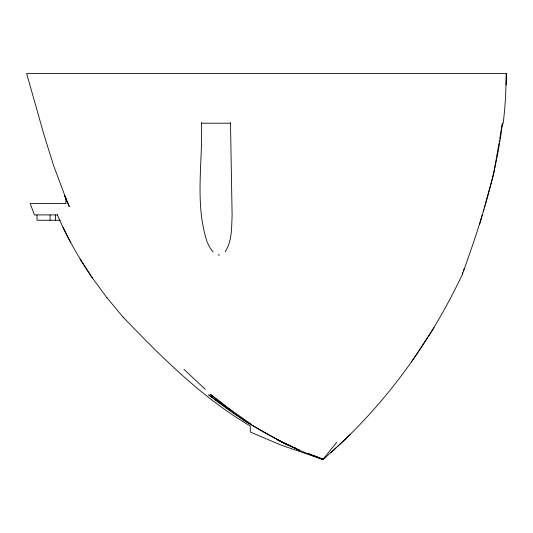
<?xml version="1.0" encoding="UTF-8"?>
<svg xmlns="http://www.w3.org/2000/svg" width="533" height="533" viewBox="0 0 533 533"><rect width="100%" height="100%" fill="white"/><g stroke="black" fill="none" stroke-linecap="round" stroke-linejoin="round"><path stroke-width="0.8" d="M55.479 220.262L55.532 214.912M499.754 138.613L502.412 123.21L503.265 123.21L504.644 109.838L505.59 97.099L506.323 73.534L26.65 73.534L44.026 134.916L53.613 165.596L66.378 199.735M201.441 122.577C202.953 162.165 194.458 203.526 207.144 242.002C208.796 245.526 210.428 249.138 213.193 251.956M123.19 317.255C161.899 357.416 201.767 397.485 250.217 425.94L250.323 432.05L281.078 445.108L322.958 459.473C382.154 408.824 429.292 344.545 462.451 274.209L462.484 272.543M506.137 84.994L506.35 73.534M502.412 123.21C496.376 174.644 480.433 223.967 462.997 272.483M496.263 158.887L493.611 174.298L485.396 203.626M496.543 157.268L498.915 143.484M499.194 141.858L499.474 140.239M479.627 224.233L482.292 214.719M483.178 211.548L483.844 209.176M484.29 207.59L484.95 205.212M462.451 274.209L462.784 273.156M463.523 270.817L464.123 268.945M411.556 361.827L434.069 327.635M225.166 251.683C232.141 241.143 231.542 227.604 232.115 215.485L230.496 122.657M336.609 442.403L322.958 459.473C281.397 444.769 243.175 422.016 208.616 394.826L245.686 421.583L284.042 443.263L299.593 450.338L276.467 439.239L284.042 443.263L292.437 446.754M330.826 452.69L336.756 447.154M337.942 446.041L350.381 434.408M65.412 203.453L65.905 202.946L65.985 201.327L65.146 196.797L69.31 206.637L64.773 195.811L66.332 199.542M201.427 123.21L230.503 123.21M65.965 203.453L30.168 203.453L34.412 214.912L57.844 214.912M60.236 220.262L36.997 220.262L36.997 214.912M218.084 254.887L219.489 255.007M316.842 456.948L322.958 459.473L308.46 453.43M293.963 447.394L296.255 448.346M250.537 423.762L227.518 407.572L210.575 394.48L232.181 411.123M183.998 369.349L205.305 389.403M106.88 297.667L123.263 317.342M106.98 297.8L92.189 277.706L80.137 259.098M92.282 277.84C78.784 257.965 66.845 237.005 57.351 214.912M63.027 227.451L70.543 242.308M50.055 214.912L50.055 220.262M323.011 459.046A439.385 334.537 77.2 0 1 313.81 455.662"/></g></svg>
